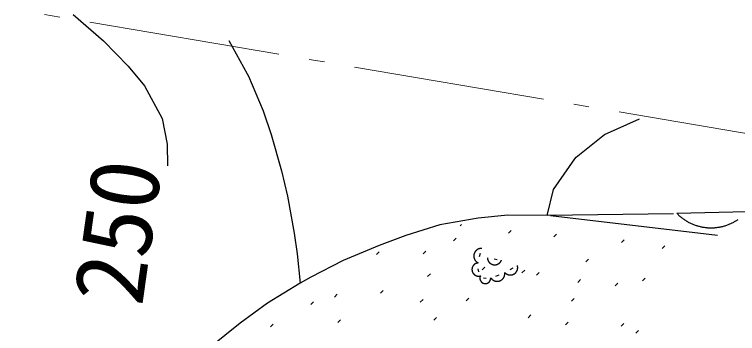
# Model space of a CAD drawing. Units: millimetres, scale not verified. Extents: x 40000 to 680000, y 20000 to 380000.
# Drawn here: x 96076 to 114932, y 309057 to 317387 of the extents above; entities that cross this region are included whole.
import ezdxf
from ezdxf.enums import TextEntityAlignment as Align

# ---------------------------------------------------------------- set-up
doc = ezdxf.new("R2010")
doc.units = ezdxf.units.MM
doc.header["$LTSCALE"] = 1000
doc.layers.add('M-BGD', color=7, linetype='Continuous', lineweight=25)
doc.layers.add('M-BGD-HTXT', color=7, linetype='Continuous', lineweight=13)
doc.styles.add('ＭＳ ゴシック', font='')
doc.styles.get('ＭＳ ゴシック').set_extended_font_data('MS Gothic')

msp = doc.modelspace()

# ---------------------------------------------------------------- linework, layer by layer
at = {"layer": 'M-BGD'}
for p, q in [((113262, 312182), (109966, 312138)), ((110051, 312139), (114407, 311627)), ((113349, 312196), (115178, 312241)), ((107696, 311867), (107732, 311903)), ((108960, 311680), (109031, 311751)), ((107522, 311475), (107593, 311546)), ((110143, 311581), (110214, 311652)), ((111903, 311430), (111974, 311501)), ((112968, 311273), (113039, 311344)), ((105513, 311122), (105584, 311193)), ((106733, 311138), (106804, 311209)), ((108220, 311150), (108197, 311060)), ((108587, 311006), (108663, 310994)), ((110973, 310931), (111044, 311002)), ((108163, 310748), (108175, 310665)), ((108275, 310722), (108345, 310792)), ((109000, 310726), (109077, 310769)), ((106850, 310545), (106921, 310616)), ((108631, 310554), (108717, 310588)), ((109310, 310641), (109381, 310712)), ((109691, 310578), (109761, 310648)), ((108309, 310513), (108373, 310504)), ((110764, 310394), (110835, 310465)), ((111744, 310301), (111814, 310371)), ((112453, 310431), (112524, 310502)), ((105622, 310113), (105692, 310184)), ((104424, 310010), (104495, 310081)), ((103803, 309816), (103874, 309886)), ((106659, 309873), (106730, 309944)), ((107852, 309914), (107922, 309985)), ((110601, 309902), (110672, 309973)), ((107015, 309406), (107085, 309476)), ((109474, 309471), (109545, 309542)), ((102749, 309231), (102819, 309302)), ((104511, 309342), (104582, 309412)), ((110444, 309287), (110515, 309358)), ((111895, 309252), (111966, 309322)), ((112282, 309065), (112352, 309136))]:
    msp.add_line(p, q, dxfattribs=at)
for points in [[(97605, 317387), (98401, 316695), (99044, 316033), (99467, 315525), (99932, 314669), (100060, 314001), (100063, 313434)], [(101669, 316710), (102146, 315841), (102177, 315779), (102563, 314874), (102769, 314255), (103044, 313308), (103193, 312646), (103370, 311681), (103444, 311140), (103527, 310368)], [(109966, 312138), (110135, 312815), (110689, 313618), (110728, 313662), (111461, 314249), (112376, 314661)], [(109966, 312138), (108938, 312145), (108170, 312073), (107165, 311893), (106281, 311616), (105584, 311354), (104652, 310965), (103804, 310525), (103527, 310368), (102676, 309854), (101962, 309330), (101159, 308688), (100470, 308071), (99923, 307481), (99320, 306689), (98766, 305860), (98761, 305852), (98182, 305019), (97652, 304231), (97441, 303904), (96932, 303051), (96467, 302300), (95910, 301515)], [(113349, 312196), (113365, 312180), (113380, 312164), (113396, 312149), (113413, 312134), (113429, 312120), (113446, 312106), (113463, 312092), (113481, 312078), (113498, 312065), (113516, 312052), (113534, 312039), (113552, 312026), (113571, 312014), (113590, 312003), (113609, 311991), (113628, 311980), (113647, 311969), (113666, 311959), (113686, 311949), (113706, 311939), (113726, 311930), (113746, 311921), (113767, 311912), (113787, 311904), (113808, 311896), (113828, 311889), (113849, 311881), (113870, 311875), (113891, 311868), (113913, 311862), (113934, 311857), (113956, 311851), (113977, 311846), (113999, 311842), (114020, 311838), (114042, 311834), (114064, 311831), (114086, 311828), (114108, 311825), (114130, 311823), (114152, 311821), (114174, 311820), (114196, 311819), (114218, 311818), (114240, 311818), (114262, 311818), (114284, 311818), (114306, 311819), (114328, 311821), (114350, 311822), (114372, 311825), (114394, 311827), (114416, 311830), (114438, 311833), (114460, 311837), (114482, 311841), (114503, 311845), (114525, 311850), (114546, 311855), (114568, 311861), (114589, 311867), (114610, 311873), (114631, 311880), (114652, 311887), (114673, 311894), (114693, 311902), (114714, 311910), (114734, 311919), (114755, 311928), (114775, 311937), (114794, 311947), (114814, 311957), (114834, 311967), (114853, 311978), (114872, 311989), (114891, 312000), (114910, 312012), (114929, 312024), (114947, 312036)], [(108260, 311278), (108256, 311279), (108253, 311279), (108249, 311279), (108246, 311278), (108242, 311278), (108239, 311278), (108235, 311278), (108232, 311278), (108228, 311277), (108225, 311277), (108222, 311276), (108218, 311276), (108215, 311275), (108211, 311274), (108208, 311274), (108204, 311273), (108201, 311272), (108198, 311271), (108194, 311270), (108191, 311269), (108188, 311268), (108184, 311267), (108181, 311266), (108178, 311264), (108175, 311263), (108171, 311262), (108168, 311260), (108165, 311259), (108162, 311257), (108159, 311256), (108156, 311254), (108153, 311252), (108150, 311250), (108147, 311249), (108144, 311247), (108141, 311245), (108138, 311243), (108135, 311241), (108133, 311239), (108130, 311237), (108127, 311234), (108124, 311232), (108122, 311230), (108119, 311228), (108117, 311225), (108114, 311223), (108112, 311220), (108109, 311218), (108107, 311215), (108104, 311213), (108102, 311210), (108100, 311208), (108098, 311205), (108095, 311202), (108093, 311199), (108091, 311197), (108089, 311194), (108087, 311191), (108085, 311188), (108083, 311185), (108082, 311182), (108080, 311179), (108078, 311176), (108077, 311173), (108075, 311170), (108073, 311167), (108072, 311163), (108071, 311160), (108069, 311157), (108068, 311154), (108067, 311151), (108065, 311147), (108064, 311144), (108063, 311141), (108062, 311137), (108061, 311134), (108060, 311131), (108059, 311127), (108059, 311124), (108058, 311121), (108057, 311117), (108057, 311114), (108056, 311110), (108056, 311107), (108055, 311103), (108055, 311100), (108054, 311096), (108054, 311093), (108054, 311089), (108054, 311086), (108054, 311082), (108054, 311079), (108054, 311075), (108054, 311072), (108054, 311069), (108054, 311065), (108055, 311062), (108055, 311058), (108056, 311055), (108056, 311051), (108057, 311048), (108057, 311044), (108058, 311041), (108059, 311038), (108059, 311034), (108060, 311031), (108061, 311027), (108062, 311024), (108063, 311021), (108064, 311017), (108065, 311014), (108067, 311011), (108068, 311008), (108069, 311004), (108071, 311001), (108072, 310998), (108073, 310995), (108075, 310992), (108077, 310989), (108078, 310986), (108080, 310982), (108082, 310979), (108084, 310977), (108085, 310974), (108087, 310971), (108089, 310968), (108091, 310965), (108093, 310962), (108095, 310959), (108098, 310957), (108100, 310954), (108102, 310951), (108104, 310949), (108107, 310946), (108109, 310944), (108112, 310941), (108114, 310939), (108117, 310936), (108119, 310934), (108122, 310932), (108124, 310929), (108127, 310927), (108130, 310925), (108133, 310923), (108135, 310921), (108138, 310919), (108141, 310917), (108144, 310915), (108147, 310913), (108150, 310911), (108153, 310909), (108156, 310908), (108159, 310906), (108162, 310904), (108165, 310903), (108168, 310901)], [(108409, 311033), (108409, 311030), (108410, 311026), (108410, 311023), (108410, 311020), (108411, 311016), (108411, 311013), (108412, 311010), (108412, 311006), (108413, 311003), (108414, 311000), (108415, 310996), (108415, 310993), (108416, 310990), (108417, 310987), (108418, 310984), (108419, 310980), (108420, 310977), (108422, 310974), (108423, 310971), (108424, 310968), (108426, 310965), (108427, 310962), (108428, 310959), (108430, 310956), (108431, 310953), (108433, 310950), (108435, 310947), (108436, 310944), (108438, 310941), (108440, 310938), (108442, 310935), (108444, 310932), (108446, 310930), (108448, 310927), (108450, 310924), (108452, 310922), (108454, 310919), (108456, 310917), (108459, 310914), (108461, 310912), (108463, 310909), (108466, 310907), (108468, 310904), (108470, 310902), (108473, 310900), (108476, 310898), (108478, 310895), (108481, 310893), (108483, 310891), (108486, 310889), (108489, 310887), (108492, 310885), (108494, 310883), (108497, 310882), (108500, 310880), (108503, 310878), (108506, 310876), (108509, 310875), (108512, 310873), (108515, 310872), (108518, 310870), (108521, 310869), (108524, 310867), (108527, 310866), (108530, 310865), (108533, 310864), (108536, 310862), (108540, 310861), (108543, 310860), (108546, 310859), (108549, 310858), (108553, 310858), (108556, 310857), (108559, 310856), (108562, 310855), (108566, 310855), (108569, 310854), (108572, 310854), (108576, 310853), (108579, 310853), (108582, 310852), (108586, 310852), (108589, 310852), (108593, 310852), (108596, 310852), (108599, 310852), (108603, 310852), (108606, 310852), (108609, 310852), (108613, 310852), (108616, 310852), (108619, 310853), (108623, 310853), (108626, 310853), (108630, 310854), (108633, 310855), (108636, 310855), (108639, 310856), (108643, 310857), (108646, 310857), (108649, 310858), (108653, 310859), (108656, 310860), (108659, 310861), (108662, 310862), (108665, 310863), (108669, 310864), (108672, 310866), (108675, 310867), (108678, 310868), (108681, 310870), (108684, 310871), (108687, 310873), (108690, 310874), (108693, 310876), (108696, 310878), (108699, 310879), (108702, 310881), (108704, 310883), (108707, 310885), (108710, 310887), (108713, 310889), (108715, 310891), (108718, 310893), (108721, 310895), (108723, 310897), (108726, 310899), (108728, 310901), (108731, 310904), (108733, 310906), (108736, 310908), (108738, 310911), (108740, 310913), (108743, 310916), (108745, 310918), (108747, 310921), (108749, 310924), (108751, 310926), (108753, 310929), (108755, 310932), (108757, 310934), (108759, 310937), (108761, 310940), (108763, 310943), (108764, 310946), (108766, 310949), (108768, 310952), (108769, 310955), (108771, 310958), (108772, 310961), (108774, 310964), (108775, 310967), (108776, 310970), (108778, 310973), (108779, 310976)], [(108168, 310901), (108165, 310901), (108162, 310901), (108159, 310900), (108156, 310900), (108153, 310900), (108150, 310899), (108147, 310899), (108144, 310898), (108141, 310897), (108138, 310897), (108135, 310896), (108132, 310895), (108129, 310894), (108127, 310893), (108124, 310892), (108121, 310891), (108118, 310890), (108115, 310889), (108112, 310888), (108109, 310887), (108107, 310886), (108104, 310884), (108101, 310883), (108098, 310881), (108096, 310880), (108093, 310878), (108091, 310877), (108088, 310875), (108085, 310874), (108083, 310872), (108080, 310870), (108078, 310868), (108075, 310867), (108073, 310865), (108071, 310863), (108068, 310861), (108066, 310859), (108064, 310857), (108061, 310855), (108059, 310853), (108057, 310851), (108055, 310848), (108053, 310846), (108051, 310844), (108049, 310842), (108047, 310839), (108045, 310837), (108043, 310835), (108041, 310832), (108039, 310830), (108038, 310827), (108036, 310825), (108034, 310822), (108032, 310819), (108031, 310817), (108029, 310814), (108028, 310812), (108026, 310809), (108025, 310806), (108024, 310803), (108022, 310801), (108021, 310798), (108020, 310795), (108019, 310792), (108018, 310789), (108017, 310787), (108016, 310784), (108015, 310781), (108014, 310778), (108013, 310775), (108012, 310772), (108011, 310769), (108011, 310766), (108010, 310763), (108010, 310760), (108009, 310757), (108009, 310754), (108008, 310751), (108008, 310748), (108007, 310745), (108007, 310742), (108007, 310739), (108007, 310736), (108007, 310733), (108007, 310730), (108007, 310727), (108007, 310724), (108007, 310721), (108007, 310717), (108007, 310714), (108008, 310711), (108008, 310708), (108008, 310705), (108009, 310702), (108009, 310699), (108010, 310696), (108010, 310693), (108011, 310690), (108012, 310687), (108012, 310684), (108013, 310681), (108014, 310679), (108015, 310676), (108016, 310673), (108017, 310670), (108018, 310667), (108019, 310664), (108020, 310661), (108022, 310658), (108023, 310656), (108024, 310653), (108025, 310650), (108027, 310648), (108028, 310645), (108030, 310642), (108031, 310640), (108033, 310637), (108035, 310634), (108036, 310632), (108038, 310629), (108040, 310627), (108042, 310624), (108043, 310622), (108045, 310620), (108047, 310617), (108049, 310615), (108051, 310613), (108053, 310610), (108056, 310608), (108058, 310606), (108060, 310604), (108062, 310602), (108064, 310600), (108067, 310598), (108069, 310596), (108071, 310594), (108074, 310592), (108076, 310590), (108079, 310588), (108081, 310586), (108084, 310585), (108086, 310583), (108089, 310581), (108091, 310580), (108094, 310578), (108097, 310577), (108099, 310575), (108102, 310574), (108105, 310573), (108108, 310571), (108110, 310570), (108113, 310569), (108116, 310568), (108119, 310567), (108122, 310566), (108125, 310565), (108127, 310564), (108130, 310563), (108133, 310562), (108136, 310561), (108139, 310560), (108142, 310560), (108145, 310559), (108148, 310558), (108151, 310558), (108154, 310557), (108157, 310557), (108160, 310557), (108163, 310556), (108166, 310556), (108169, 310556), (108172, 310556), (108175, 310556), (108179, 310556), (108182, 310556), (108185, 310556), (108188, 310556), (108191, 310556), (108194, 310556), (108197, 310556), (108200, 310557), (108203, 310557), (108206, 310558), (108209, 310558), (108212, 310559), (108215, 310559), (108218, 310560), (108221, 310560), (108224, 310561), (108227, 310562)], [(108861, 310653), (108863, 310651), (108866, 310648), (108868, 310646), (108870, 310643), (108873, 310641), (108875, 310639), (108878, 310636), (108880, 310634), (108883, 310632), (108885, 310630), (108888, 310628), (108890, 310626), (108893, 310624), (108896, 310622), (108899, 310620), (108901, 310618), (108904, 310616), (108907, 310614), (108910, 310612), (108913, 310611), (108916, 310609), (108919, 310607), (108922, 310606), (108925, 310604), (108928, 310603), (108931, 310602), (108934, 310600), (108937, 310599), (108940, 310598), (108944, 310597), (108947, 310595), (108950, 310594), (108953, 310593), (108956, 310593), (108960, 310592), (108963, 310591), (108966, 310590), (108970, 310589), (108973, 310589), (108976, 310588), (108979, 310588), (108983, 310587), (108986, 310587), (108990, 310586), (108993, 310586), (108996, 310586), (109000, 310586), (109003, 310586), (109006, 310586), (109010, 310586), (109013, 310586), (109016, 310586), (109020, 310586), (109023, 310586), (109027, 310586), (109030, 310587), (109033, 310587), (109037, 310588), (109040, 310588), (109043, 310589), (109047, 310589), (109050, 310590), (109053, 310591), (109056, 310592), (109060, 310593), (109063, 310594), (109066, 310595), (109069, 310596), (109073, 310597), (109076, 310598), (109079, 310599), (109082, 310600), (109085, 310602), (109088, 310603), (109091, 310605), (109094, 310606), (109097, 310608), (109100, 310609), (109103, 310611), (109106, 310613), (109109, 310614), (109112, 310616), (109115, 310618), (109117, 310620), (109120, 310622), (109123, 310624), (109126, 310626), (109128, 310628), (109131, 310630), (109133, 310632), (109136, 310635), (109138, 310637), (109141, 310639), (109143, 310642), (109146, 310644), (109148, 310646), (109150, 310649), (109152, 310651), (109155, 310654), (109157, 310657), (109159, 310659), (109161, 310662), (109163, 310665), (109165, 310667), (109167, 310670), (109169, 310673), (109171, 310676), (109172, 310679), (109174, 310682), (109176, 310684), (109177, 310687), (109179, 310690), (109180, 310693), (109182, 310697), (109183, 310700), (109185, 310703), (109186, 310706), (109187, 310709), (109188, 310712), (109189, 310715), (109190, 310718), (109191, 310722), (109192, 310725), (109193, 310728), (109194, 310731), (109195, 310735), (109196, 310738), (109196, 310741), (109197, 310745), (109197, 310748), (109198, 310751), (109198, 310755), (109199, 310758), (109199, 310761), (109199, 310765), (109199, 310768), (109200, 310772), (109200, 310775), (109200, 310778), (109200, 310782), (109200, 310785), (109199, 310788), (109199, 310792), (109199, 310795), (109199, 310798), (109198, 310802), (109198, 310805), (109197, 310808), (109197, 310812), (109196, 310815), (109195, 310818), (109195, 310822), (109194, 310825), (109193, 310828), (109192, 310832), (109191, 310835)], [(108227, 310562), (108226, 310560), (108225, 310557), (108224, 310555), (108223, 310553), (108222, 310551), (108221, 310548), (108220, 310546), (108220, 310544), (108219, 310541), (108218, 310539), (108218, 310536), (108217, 310534), (108216, 310532), (108216, 310529), (108215, 310527), (108215, 310524), (108215, 310522), (108214, 310519), (108214, 310517), (108214, 310514), (108214, 310512), (108214, 310509), (108213, 310507), (108213, 310504), (108213, 310502), (108213, 310499), (108213, 310497), (108213, 310495), (108214, 310492), (108214, 310490), (108214, 310487), (108214, 310485), (108215, 310482), (108215, 310480), (108215, 310477), (108216, 310475), (108216, 310472), (108217, 310470), (108218, 310468), (108218, 310465), (108219, 310463), (108220, 310460), (108220, 310458), (108221, 310456), (108222, 310453), (108223, 310451), (108224, 310449), (108225, 310446), (108226, 310444), (108227, 310442), (108228, 310440), (108229, 310437), (108230, 310435), (108231, 310433), (108232, 310431), (108234, 310429), (108235, 310427), (108236, 310425), (108238, 310423), (108239, 310420), (108241, 310418), (108242, 310416), (108244, 310415), (108245, 310413), (108247, 310411), (108248, 310409), (108250, 310407), (108252, 310405), (108253, 310403), (108255, 310402), (108257, 310400), (108259, 310398), (108261, 310396), (108262, 310395), (108264, 310393), (108266, 310392), (108268, 310390), (108270, 310389), (108272, 310387), (108274, 310386), (108276, 310384), (108278, 310383), (108281, 310382), (108283, 310380), (108285, 310379), (108287, 310378), (108289, 310377), (108291, 310376), (108294, 310375), (108296, 310374), (108298, 310373), (108300, 310372), (108303, 310371), (108305, 310370), (108307, 310369), (108310, 310368), (108312, 310367), (108314, 310367), (108317, 310366), (108319, 310365), (108322, 310365), (108324, 310364), (108326, 310364), (108329, 310363), (108331, 310363), (108334, 310362), (108336, 310362), (108339, 310362), (108341, 310361), (108344, 310361), (108346, 310361), (108349, 310361), (108351, 310361), (108354, 310361), (108356, 310361), (108359, 310361), (108361, 310361), (108363, 310361), (108366, 310361), (108368, 310362), (108371, 310362), (108373, 310362), (108376, 310362), (108378, 310363), (108381, 310363), (108383, 310364), (108386, 310364), (108388, 310365), (108390, 310366), (108393, 310366), (108395, 310367), (108398, 310368), (108400, 310368), (108402, 310369), (108405, 310370), (108407, 310371), (108409, 310372), (108411, 310373), (108414, 310374), (108416, 310375), (108418, 310376), (108420, 310377), (108423, 310378), (108425, 310380), (108427, 310381), (108429, 310382), (108431, 310384), (108433, 310385), (108435, 310386), (108437, 310388), (108439, 310389), (108441, 310391), (108443, 310392), (108445, 310394), (108447, 310396), (108449, 310397), (108451, 310399), (108452, 310401), (108454, 310402), (108456, 310404), (108458, 310406), (108459, 310408), (108461, 310410), (108463, 310411), (108464, 310413), (108466, 310415), (108467, 310417), (108469, 310419), (108470, 310421), (108471, 310423), (108473, 310425), (108474, 310428), (108475, 310430), (108477, 310432), (108478, 310434), (108479, 310436), (108480, 310438), (108481, 310441), (108482, 310443), (108483, 310445), (108484, 310447), (108485, 310450), (108486, 310452), (108487, 310454), (108488, 310457), (108489, 310459), (108489, 310461), (108490, 310464), (108491, 310466), (108491, 310469), (108492, 310471), (108492, 310473), (108493, 310476), (108493, 310478), (108494, 310481), (108494, 310483), (108494, 310486), (108495, 310488), (108495, 310491), (108495, 310493), (108495, 310496), (108495, 310498), (108495, 310500), (108495, 310503), (108495, 310505), (108495, 310508), (108495, 310510), (108495, 310513), (108495, 310515)], [(108495, 310515), (108497, 310512), (108499, 310509), (108500, 310507), (108503, 310504), (108505, 310501), (108507, 310498), (108509, 310495), (108511, 310493), (108513, 310490), (108516, 310487), (108518, 310485), (108521, 310482), (108523, 310480), (108526, 310477), (108528, 310475), (108531, 310472), (108533, 310470), (108536, 310468), (108539, 310465), (108541, 310463), (108544, 310461), (108547, 310459), (108550, 310457), (108553, 310455), (108556, 310453), (108559, 310451), (108562, 310449), (108565, 310447), (108568, 310446), (108571, 310444), (108574, 310442), (108577, 310441), (108580, 310439), (108584, 310438), (108587, 310437), (108590, 310435), (108593, 310434), (108597, 310433), (108600, 310432), (108603, 310430), (108607, 310429), (108610, 310428), (108614, 310427), (108617, 310427), (108620, 310426), (108624, 310425), (108627, 310424), (108631, 310424), (108634, 310423), (108638, 310423), (108641, 310422), (108645, 310422), (108648, 310422), (108652, 310421), (108655, 310421), (108659, 310421), (108662, 310421), (108666, 310421), (108669, 310421), (108673, 310421), (108676, 310421), (108680, 310421), (108683, 310422), (108687, 310422), (108690, 310423), (108694, 310423), (108697, 310424), (108701, 310424), (108704, 310425), (108708, 310426), (108711, 310426), (108715, 310427), (108718, 310428), (108721, 310429), (108725, 310430), (108728, 310431), (108731, 310433), (108735, 310434), (108738, 310435), (108741, 310436), (108745, 310438), (108748, 310439), (108751, 310441), (108754, 310442), (108757, 310444), (108760, 310445), (108763, 310447), (108766, 310449), (108769, 310451), (108772, 310453), (108775, 310455), (108778, 310457), (108781, 310459), (108784, 310461), (108787, 310463), (108790, 310465), (108792, 310467), (108795, 310470), (108798, 310472), (108800, 310474), (108803, 310477), (108805, 310479), (108808, 310482), (108810, 310484), (108813, 310487), (108815, 310489), (108817, 310492), (108819, 310495), (108822, 310498), (108824, 310500), (108826, 310503), (108828, 310506), (108830, 310509), (108832, 310512), (108834, 310515), (108836, 310518), (108837, 310521), (108839, 310524), (108841, 310527), (108842, 310530), (108844, 310533), (108845, 310537), (108847, 310540), (108848, 310543), (108850, 310546), (108851, 310550), (108852, 310553), (108853, 310556), (108854, 310560), (108855, 310563), (108856, 310566), (108857, 310570), (108858, 310573), (108859, 310577), (108860, 310580), (108860, 310583), (108861, 310587), (108862, 310590), (108862, 310594), (108863, 310597), (108863, 310601), (108863, 310604), (108864, 310608), (108864, 310611), (108864, 310615), (108864, 310618), (108864, 310622), (108864, 310625), (108864, 310629), (108864, 310632), (108863, 310636), (108863, 310640), (108863, 310643), (108862, 310647), (108862, 310650), (108861, 310653)]]:
    msp.add_lwpolyline(points, dxfattribs=at)
at = {"layer": 'M-BGD-HTXT'}
for p, q in [((96862, 317386), (97256, 317320)), ((98045, 317186), (102974, 316349)), ((103763, 316215), (104157, 316148)), ((104946, 316014), (109875, 315178)), ((110664, 315044), (111058, 314977)), ((111847, 314843), (116777, 314006))]:
    msp.add_line(p, q, dxfattribs=at)

# ---------------------------------------------------------------- texts
at = {"layer": 'M-BGD', "style": 'ＭＳ ゴシック'}
msp.add_text('250', height=1833, rotation=81.97, dxfattribs=at).set_placement((100208, 311513), align=Align.BOTTOM_CENTER)

doc.saveas('drawing.dxf')
